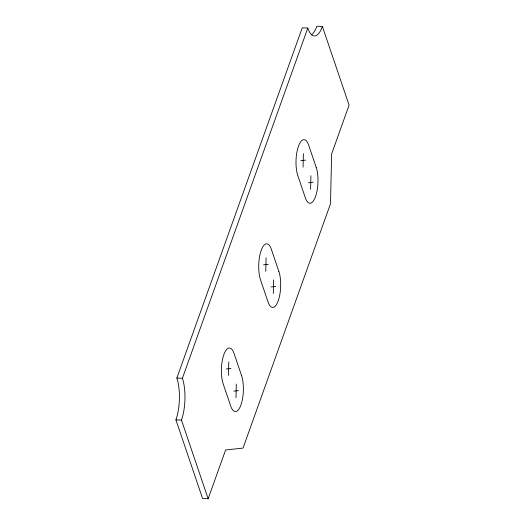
<?xml version="1.0" encoding="UTF-8"?>
<svg xmlns="http://www.w3.org/2000/svg" width="525" height="525" viewBox="0 0 525 525"><rect width="100%" height="100%" fill="white"/><g stroke="black" fill="none" stroke-linecap="round" stroke-linejoin="round"><path stroke-width="0.79" d="M228.48 375.48L228.782 361.961M235.994 397.622L236.296 384.103M265.781 271.3L266.083 257.788M273.295 293.442L273.597 279.93M303.082 167.127L303.384 153.608M310.597 189.262L310.898 175.75M176.846 378.033L302.243 27.825L307.788 28.048A29.623 10.283 -87.7 0 0 322.396 26.473L349.092 105.138L331.629 153.917L330.507 203.779L243.029 448.094L225.625 449.971L208.156 498.75L202.604 498.527L175.908 419.862A29.623 10.283 -87.7 0 0 176.846 378.033L182.398 378.256L307.788 28.048M300.871 160.624L305.589 160.112M308.392 182.766L313.103 182.254M263.57 264.797L268.288 264.292M271.09 286.939L275.802 286.433M226.275 368.977L230.987 368.465M233.789 391.118L238.507 390.607M322.396 26.473L316.844 26.25A29.623 10.283 -87.7 0 1 311.371 34.913M175.908 419.862L181.46 420.092L208.156 498.75M182.398 378.256A29.623 10.283 -87.7 0 1 181.46 420.092M316.188 167.317L308.674 145.176A20.738 7.199 -87.7 0 0 298.449 146.278A20.738 7.199 -87.7 0 0 297.793 175.56L305.307 197.702A20.738 7.199 -87.7 0 0 315.532 196.599A20.738 7.199 -87.7 0 0 316.188 167.317M278.887 271.491L271.373 249.349A20.738 7.199 -87.7 0 0 261.148 250.458A20.738 7.199 -87.7 0 0 260.492 279.74L268.006 301.875A20.738 7.199 -87.7 0 0 278.23 300.772A20.738 7.199 -87.7 0 0 278.887 271.491M241.585 375.67L234.071 353.528A20.738 7.199 -87.7 0 0 223.847 354.631A20.738 7.199 -87.7 0 0 223.191 383.913L230.705 406.055A20.738 7.199 -87.7 0 0 240.929 404.952A20.738 7.199 -87.7 0 0 241.585 375.67"/></g></svg>
